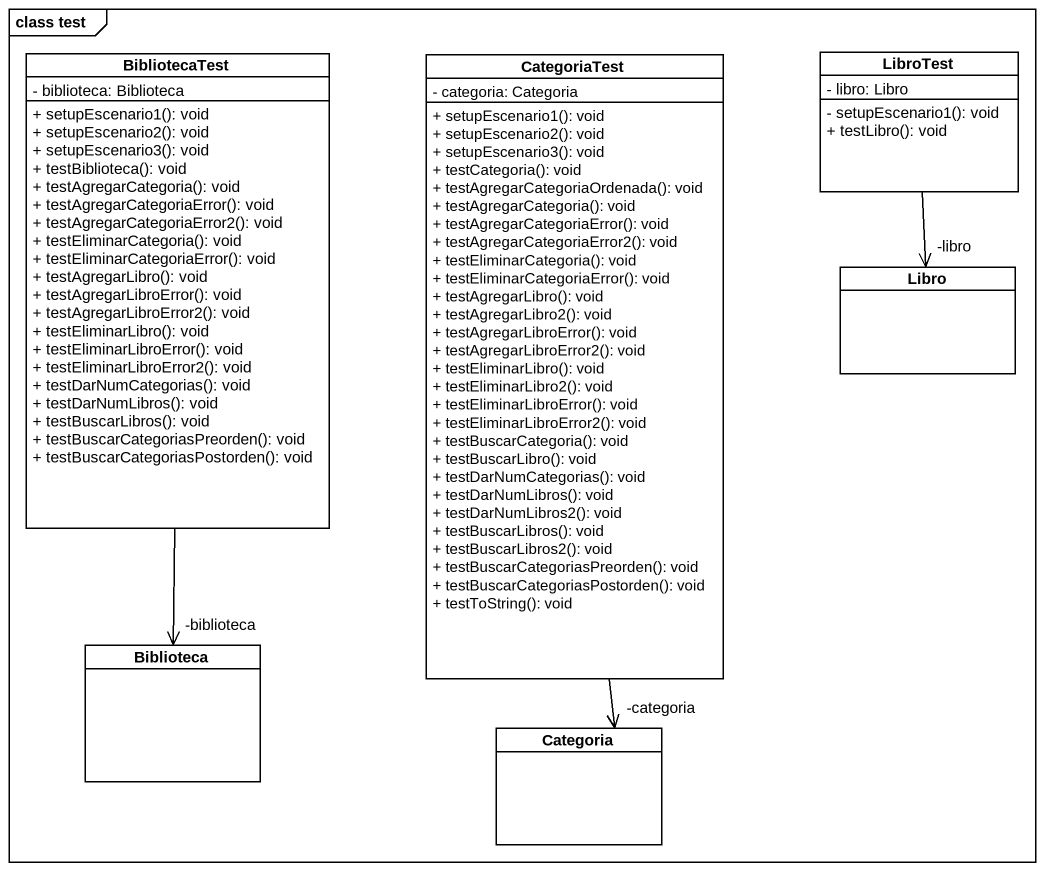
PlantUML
@startuml
mainframe class test
hide circle
hide empty members
skinparam classAttributeIconSize 0
class BibliotecaTest {
  - biblioteca: Biblioteca
  + setupEscenario1(): void
  + setupEscenario2(): void
  + setupEscenario3(): void
  + testBiblioteca(): void
  + testAgregarCategoria(): void
  + testAgregarCategoriaError(): void
  + testAgregarCategoriaError2(): void
  + testEliminarCategoria(): void
  + testEliminarCategoriaError(): void
  + testAgregarLibro(): void
  + testAgregarLibroError(): void
  + testAgregarLibroError2(): void
  + testEliminarLibro(): void
  + testEliminarLibroError(): void
  + testEliminarLibroError2(): void
  + testDarNumCategorias(): void
  + testDarNumLibros(): void
  + testBuscarLibros(): void
  + testBuscarCategoriasPreorden(): void
  + testBuscarCategoriasPostorden(): void
}
class CategoriaTest {
  - categoria: Categoria
  + setupEscenario1(): void
  + setupEscenario2(): void
  + setupEscenario3(): void
  + testCategoria(): void
  + testAgregarCategoriaOrdenada(): void
  + testAgregarCategoria(): void
  + testAgregarCategoriaError(): void
  + testAgregarCategoriaError2(): void
  + testEliminarCategoria(): void
  + testEliminarCategoriaError(): void
  + testAgregarLibro(): void
  + testAgregarLibro2(): void
  + testAgregarLibroError(): void
  + testAgregarLibroError2(): void
  + testEliminarLibro(): void
  + testEliminarLibro2(): void
  + testEliminarLibroError(): void
  + testEliminarLibroError2(): void
  + testBuscarCategoria(): void
  + testBuscarLibro(): void
  + testDarNumCategorias(): void
  + testDarNumLibros(): void
  + testDarNumLibros2(): void
  + testBuscarLibros(): void
  + testBuscarLibros2(): void
  + testBuscarCategoriasPreorden(): void
  + testBuscarCategoriasPostorden(): void
  + testToString(): void
}
class LibroTest {
  - libro: Libro
  - setupEscenario1(): void
  + testLibro(): void
}
class Libro
class Biblioteca
class Categoria
BibliotecaTest --> "-biblioteca" Biblioteca
CategoriaTest --> "-categoria" Categoria
LibroTest --> "-libro" Libro
@enduml
